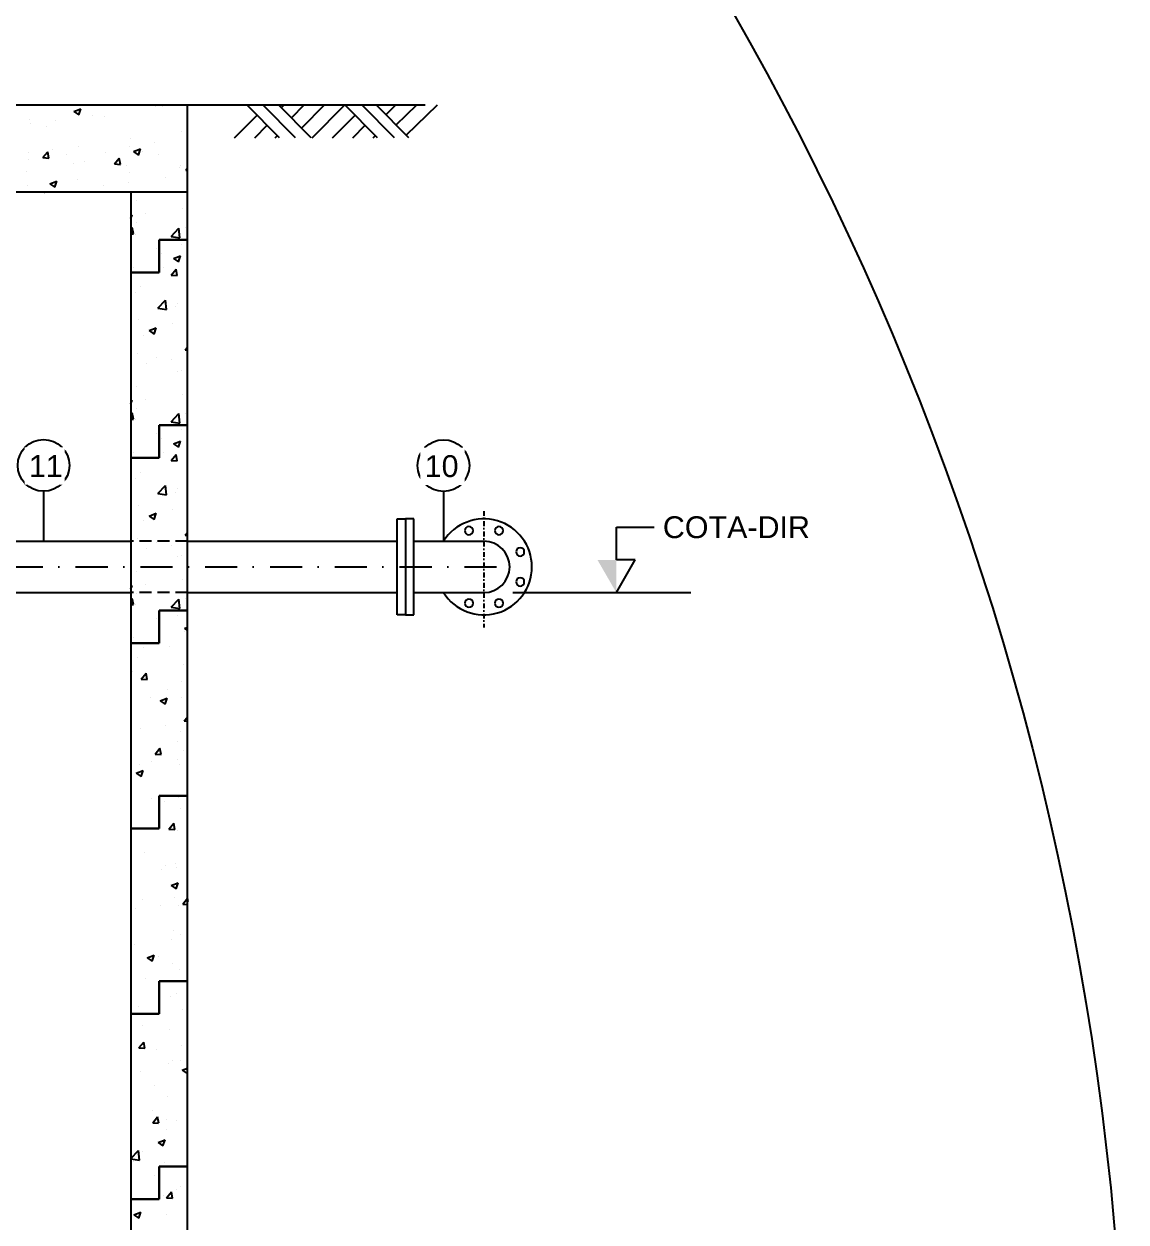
# Model space of a CAD drawing. Extents: x -160 to 364724, y -100 to 7353297.
# Drawn here: x 361768 to 361939.8, y 7349276.5 to 7349463.2 of the extents above; entities that cross this region are included whole.
import ezdxf
from ezdxf.enums import TextEntityAlignment as Align

# ---------------------------------------------------------------- set-up
doc = ezdxf.new("R2010")
doc.units = 0
doc.header["$LTSCALE"] = 5
doc.linetypes.add('SGC_DASHDOT', pattern=[1, 0.5, -0.25, 0, -0.25])
doc.linetypes.add('SGC_HIDDEN', pattern=[0.375, 0.25, -0.125])
for name, color, linetype in [('BOLA LM', 1, 'Continuous'), ('FLANGES', 2, 'Continuous'), ('GER-SIMBOLOS', 1, 'Continuous'), ('PAREDE CONCRETO CORTE', 5, 'Continuous'), ('Q-PLATO', 5, 'Continuous'), ('SANC_COTAS', 1, 'Continuous'), ('SANC_TEXTO', 2, 'Continuous'), ('SGC-Conexoes (Furos)', 1, 'Continuous'), ('SGC-Conexoes (Linhas Externas)', 3, 'Continuous'), ('SGC-Eixos', 253, 'SGC_DASHDOT'), ('SGC-PONTAS', 1, 'SGC_HIDDEN'), ('SGC-Tubos (Desenho Bifilar)', 3, 'Continuous'), ('TERRENO', 6, 'Continuous'), ('VEGETAÇÃO', 7, 'Continuous')]:
    doc.layers.add(name, color=color, linetype=linetype)
doc.styles.add('R-80', font='arial.ttf')
doc.styles.get("Standard").update_dxf_attribs({"font": 'arial.ttf'})

msp = doc.modelspace()

# ---------------------------------------------------------------- linework, layer by layer
at = {"layer": 'BOLA LM'}
for p, q in [((361771.083, 7349390.347), (361771.083, 7349382.596)), ((361833.424, 7349390.328), (361833.424, 7349382.577))]:
    msp.add_line(p, q, dxfattribs=at)
for centre in [(361771.083, 7349394.377), (361833.424, 7349394.358)]:
    msp.add_circle(centre, 4.03, dxfattribs=at)
at = {"layer": 'FLANGES'}
for p, q in [((361826.211, 7349371.113), (361826.211, 7349386.061)), ((361826.211, 7349386.061), (361827.502, 7349386.061)), ((361827.502, 7349386.061), (361827.502, 7349371.113)), ((361828.793, 7349386.043), (361827.502, 7349386.043)), ((361827.502, 7349386.043), (361827.502, 7349371.095)), ((361828.793, 7349371.095), (361828.793, 7349386.043)), ((361827.502, 7349371.113), (361826.211, 7349371.113)), ((361827.502, 7349371.095), (361828.793, 7349371.095))]:
    msp.add_line(p, q, dxfattribs=at)
msp.add_arc((361839.732, 7349378.569), 7.474, 212.43644, 147.56356, dxfattribs=at)
at = {"layer": 'GER-SIMBOLOS'}
for p, q in [((361807.888, 7349445.445), (361802.792, 7349450.541)), ((361810.365, 7349445.445), (361805.269, 7349450.541)), ((361812.806, 7349445.445), (361807.71, 7349450.541)), ((361808.221, 7349450.192), (361808.57, 7349450.541)), ((361809.803, 7349448.61), (361811.734, 7349450.541)), ((361811.386, 7349447.028), (361814.899, 7349450.541)), ((361812.968, 7349445.445), (361818.064, 7349450.541)), ((361823.16, 7349445.445), (361818.064, 7349450.541)), ((361825.78, 7349445.445), (361820.684, 7349450.541)), ((361828.042, 7349445.445), (361822.946, 7349450.541)), ((361824.464, 7349449.023), (361825.982, 7349450.541)), ((361826.047, 7349447.441), (361829.261, 7349450.541)), ((361827.629, 7349445.858), (361832.484, 7349450.541)), ((361800.861, 7349445.445), (361804.367, 7349448.951)), ((361816.148, 7349445.445), (361819.654, 7349448.951)), ((361804.025, 7349445.445), (361805.949, 7349447.369)), ((361819.313, 7349445.445), (361821.236, 7349447.369)), ((361807.19, 7349445.445), (361807.531, 7349445.786)), ((361822.477, 7349445.445), (361822.819, 7349445.786)), ((361860.371, 7349379.656), (361860.371, 7349384.752))]:
    msp.add_line(p, q, dxfattribs=at)
at = {"layer": 'GER-SIMBOLOS', "linetype": 'Continuous'}
for p, q in [((361860.371, 7349384.752), (361866.255, 7349384.752)), ((361860.371, 7349374.56), (361863.313, 7349379.656)), ((361863.313, 7349379.656), (361860.371, 7349379.656))]:
    msp.add_line(p, q, dxfattribs=at)
msp.add_solid([(361860.371, 7349379.656), (361857.429, 7349379.656), (361860.371, 7349374.56)], dxfattribs=at)
at = {"layer": 'PAREDE CONCRETO CORTE'}
for p, q in [((361737.814, 7349450.541), (361793.474, 7349450.541)), ((361793.474, 7349450.541), (361793.474, 7349436.952)), ((361793.474, 7349436.952), (361734.417, 7349436.952)), ((361789.112, 7349436.952), (361784.696, 7349436.952)), ((361784.696, 7349436.952), (361784.696, 7349424.442)), ((361793.529, 7349436.952), (361789.112, 7349436.952)), ((361789.112, 7349436.952), (361789.112, 7349436.952)), ((361793.529, 7349429.538), (361793.529, 7349436.952)), ((361789.112, 7349424.442), (361789.112, 7349429.538)), ((361789.112, 7349429.538), (361793.529, 7349429.538)), ((361793.529, 7349429.538), (361789.112, 7349429.538)), ((361789.112, 7349429.538), (361789.112, 7349424.442)), ((361793.529, 7349400.661), (361793.529, 7349429.538)), ((361784.696, 7349424.442), (361789.112, 7349424.442)), ((361789.112, 7349424.442), (361784.696, 7349424.442)), ((361784.696, 7349424.442), (361784.696, 7349395.566)), ((361793.529, 7349400.661), (361789.112, 7349400.661)), ((361789.112, 7349400.661), (361789.112, 7349395.566)), ((361789.112, 7349395.566), (361789.112, 7349400.661)), ((361789.112, 7349400.661), (361793.529, 7349400.661)), ((361793.529, 7349371.785), (361793.529, 7349400.661)), ((361789.112, 7349395.566), (361784.696, 7349395.566)), ((361784.696, 7349395.566), (361784.696, 7349366.689)), ((361784.696, 7349395.566), (361789.112, 7349395.566)), ((361793.529, 7349371.785), (361789.112, 7349371.785)), ((361789.112, 7349371.785), (361789.112, 7349366.689)), ((361789.112, 7349366.689), (361789.112, 7349371.785)), ((361789.112, 7349371.785), (361793.529, 7349371.785)), ((361793.529, 7349342.908), (361793.529, 7349371.785)), ((361789.112, 7349366.689), (361784.696, 7349366.689)), ((361784.696, 7349366.689), (361784.696, 7349337.812)), ((361784.696, 7349366.689), (361789.112, 7349366.689)), ((361793.529, 7349342.908), (361789.112, 7349342.908)), ((361789.112, 7349342.908), (361789.112, 7349337.812)), ((361789.112, 7349337.812), (361789.112, 7349342.908)), ((361789.112, 7349342.908), (361793.529, 7349342.908)), ((361793.529, 7349314.031), (361793.529, 7349342.908)), ((361789.112, 7349337.812), (361784.696, 7349337.812)), ((361784.696, 7349337.812), (361784.696, 7349308.935)), ((361784.696, 7349337.812), (361789.112, 7349337.812)), ((361789.112, 7349308.935), (361789.112, 7349314.031)), ((361789.112, 7349314.031), (361793.529, 7349314.031)), ((361793.529, 7349314.031), (361789.112, 7349314.031)), ((361789.112, 7349314.031), (361789.112, 7349308.935)), ((361793.529, 7349285.154), (361793.529, 7349314.031)), ((361784.696, 7349308.935), (361789.112, 7349308.935)), ((361789.112, 7349308.935), (361784.696, 7349308.935)), ((361784.696, 7349308.935), (361784.696, 7349280.059)), ((361793.529, 7349285.154), (361789.112, 7349285.154)), ((361789.112, 7349285.154), (361789.112, 7349280.059)), ((361789.112, 7349280.059), (361789.112, 7349285.154)), ((361789.112, 7349285.154), (361793.529, 7349285.154)), ((361793.529, 7349256.278), (361793.529, 7349285.154)), ((361789.112, 7349280.059), (361784.696, 7349280.059)), ((361784.696, 7349280.059), (361784.696, 7349251.182)), ((361784.696, 7349280.059), (361789.112, 7349280.059))]:
    msp.add_line(p, q, dxfattribs=at)
at = {"layer": 'Q-PLATO'}
msp.add_circle((361476.319, 7349234.441), 463.496, dxfattribs=at)
at = {"layer": 'SANC_COTAS'}
msp.add_line((361844.229, 7349374.56), (361871.959, 7349374.56), dxfattribs=at)
at = {"layer": 'SGC-Conexoes (Furos)', "extrusion": (0, 0, -1)}
for centre in [(361837.392, 7349384.218), (361842.072, 7349384.218), (361845.381, 7349380.909), (361845.381, 7349376.229), (361837.392, 7349372.919), (361842.072, 7349372.919)]:
    msp.add_ellipse(centre, major_axis=(-0.645, 0), ratio=1, dxfattribs=at)
at = {"layer": 'SGC-Conexoes (Linhas Externas)'}
for p, q in [((361828.793, 7349382.577), (361839.732, 7349382.577)), ((361828.793, 7349374.56), (361839.732, 7349374.56))]:
    msp.add_line(p, q, dxfattribs=at)
msp.add_arc((361839.732, 7349378.569), 4.009, 270, 90, dxfattribs=at)
at = {"layer": 'SGC-Eixos', "ltscale": 0.3}
msp.add_line((361839.732, 7349387.275), (361839.732, 7349369.134), dxfattribs=at)
at = {"layer": 'SGC-Eixos', "ltscale": 2}
msp.add_line((361725.584, 7349378.578), (361842.012, 7349378.578), dxfattribs=at)
at = {"layer": 'SGC-PONTAS', "ltscale": 1.5}
for p, q in [((361793.543, 7349382.596), (361784.696, 7349382.596)), ((361793.544, 7349374.578), (361784.697, 7349374.578))]:
    msp.add_line(p, q, dxfattribs=at)
at = {"layer": 'SGC-Tubos (Desenho Bifilar)'}
for p, q in [((361738.486, 7349382.596), (361784.696, 7349382.596)), ((361793.529, 7349382.596), (361826.211, 7349382.596)), ((361738.486, 7349374.578), (361784.696, 7349374.578)), ((361793.529, 7349374.578), (361826.211, 7349374.578))]:
    msp.add_line(p, q, dxfattribs=at)
at = {"layer": 'TERRENO'}
msp.add_line((361793.529, 7349450.541), (361830.559, 7349450.541), dxfattribs=at)
at = {"layer": 'VEGETAÇÃO', "color": 1, "linetype": 'Continuous'}
for p, q in [((361775.832, 7349449.519), (361776.92, 7349449.936)), ((361776.605, 7349448.998), (361776.92, 7349449.936)), ((361784.858, 7349450.422), (361784.858, 7349450.422)), ((361788.567, 7349450.232), (361788.567, 7349450.232)), ((361789.598, 7349450.233), (361789.598, 7349450.233)), ((361768.945, 7349448.263), (361768.945, 7349448.263)), ((361772.875, 7349448.166), (361772.875, 7349448.166)), ((361775.832, 7349449.519), (361776.605, 7349448.998)), ((361776.791, 7349449.257), (361776.791, 7349449.257)), ((361778.758, 7349448.941), (361778.758, 7349448.941)), ((361780.539, 7349448.678), (361780.539, 7349448.678)), ((361768.987, 7349447.654), (361768.987, 7349447.654)), ((361771.481, 7349447.124), (361771.481, 7349447.124)), ((361792.644, 7349446.345), (361792.644, 7349446.345)), ((361784.669, 7349445.251), (361784.669, 7349445.251)), ((361788.369, 7349444.618), (361788.369, 7349444.618)), ((361768.757, 7349443.092), (361768.757, 7349443.092)), ((361770.994, 7349442.346), (361771.743, 7349443.239)), ((361771.923, 7349442.265), (361771.743, 7349443.239)), ((361772.47, 7349443.536), (361772.47, 7349443.536)), ((361774.672, 7349442.815), (361774.672, 7349442.815)), ((361776.602, 7349444.086), (361776.602, 7349444.086)), ((361780.762, 7349443.186), (361780.762, 7349443.186)), ((361784.481, 7349444.106), (361784.481, 7349444.106)), ((361785.104, 7349443.265), (361786.191, 7349443.683)), ((361785.104, 7349443.265), (361785.876, 7349442.744)), ((361785.876, 7349442.744), (361786.191, 7349443.683)), ((361786.471, 7349443.243), (361786.471, 7349443.243)), ((361789.053, 7349442.836), (361789.053, 7349442.836)), ((361768.789, 7349442.04), (361768.789, 7349442.04)), ((361770.994, 7349442.346), (361771.922, 7349442.265)), ((361775.745, 7349441.45), (361775.745, 7349441.45)), ((361777.413, 7349441.688), (361777.413, 7349441.688)), ((361782.135, 7349441.372), (361782.884, 7349442.264)), ((361782.135, 7349441.372), (361783.063, 7349441.29)), ((361783.063, 7349441.29), (361782.884, 7349442.264)), ((361784.037, 7349441.1), (361784.037, 7349441.1)), ((361792.328, 7349440.749), (361792.328, 7349440.749)), ((361792.455, 7349441.174), (361792.455, 7349441.174)), ((361793.276, 7349440.397), (361793.474, 7349440.634)), ((361768.355, 7349440.133), (361768.355, 7349440.133)), ((361772.053, 7349438.256), (361773.141, 7349438.673)), ((361772.826, 7349437.735), (361773.141, 7349438.673)), ((361776.413, 7349438.916), (361776.413, 7349438.916)), ((361784.48, 7349440.08), (361784.48, 7349440.08)), ((361790.166, 7349439.266), (361790.166, 7349439.266)), ((361793.276, 7349440.397), (361793.474, 7349440.38)), ((361768.568, 7349437.921), (361768.568, 7349437.921)), ((361771.244, 7349436.952), (361771.27, 7349436.979)), ((361771.273, 7349436.952), (361771.27, 7349436.979)), ((361772.053, 7349438.256), (361772.826, 7349437.735)), ((361780.395, 7349437.98), (361780.395, 7349437.98)), ((361784.283, 7349438.492), (361784.283, 7349438.492)), ((361785.561, 7349435.587), (361785.561, 7349435.587)), ((361793.407, 7349436.582), (361793.407, 7349436.582)), ((361784.696, 7349433.336), (361784.881, 7349433.407)), ((361784.696, 7349432.855), (361784.881, 7349433.407)), ((361786.902, 7349433.595), (361786.902, 7349433.595)), ((361792.785, 7349434.369), (361792.785, 7349434.369)), ((361784.696, 7349431.177), (361784.904, 7349431.425)), ((361785.087, 7349430.452), (361784.907, 7349431.426)), ((361785.525, 7349432.158), (361785.525, 7349432.158)), ((361790.953, 7349430.059), (361792.162, 7349431.32)), ((361792.335, 7349429.845), (361792.163, 7349431.32)), ((361793.218, 7349431.411), (361793.218, 7349431.411)), ((361784.696, 7349430.485), (361785.084, 7349430.451)), ((361785.372, 7349430.417), (361785.372, 7349430.417)), ((361790.953, 7349430.058), (361792.335, 7349429.844)), ((361788.699, 7349428.243), (361788.699, 7349428.243)), ((361792.641, 7349428.866), (361792.641, 7349428.866)), ((361789.549, 7349427.419), (361789.549, 7349427.419)), ((361791.352, 7349426.639), (361792.44, 7349427.056)), ((361791.352, 7349426.639), (361792.125, 7349426.118)), ((361792.125, 7349426.118), (361792.44, 7349427.057)), ((361785.183, 7349425.246), (361785.183, 7349425.246)), ((361789.713, 7349425.272), (361789.713, 7349425.272)), ((361790.986, 7349424.048), (361791.735, 7349424.94)), ((361790.986, 7349424.048), (361791.914, 7349423.966)), ((361791.917, 7349423.967), (361791.738, 7349424.941)), ((361786.128, 7349422.222), (361786.128, 7349422.222)), ((361785.463, 7349421.293), (361785.463, 7349421.293)), ((361788.893, 7349418.884), (361790.103, 7349420.145)), ((361790.275, 7349418.67), (361790.104, 7349420.145)), ((361788.894, 7349418.883), (361790.275, 7349418.669)), ((361791.64, 7349419.113), (361791.64, 7349419.113)), ((361792, 7349419.598), (361792, 7349419.598)), ((361785.939, 7349417.052), (361785.939, 7349417.052)), ((361791.186, 7349416.458), (361791.186, 7349416.458)), ((361786.663, 7349414.633), (361786.663, 7349414.633)), ((361787.573, 7349415.376), (361788.66, 7349415.793)), ((361787.573, 7349415.376), (361788.345, 7349414.855)), ((361788.346, 7349414.855), (361788.66, 7349415.793)), ((361793.141, 7349412.364), (361793.529, 7349412.827)), ((361785.75, 7349411.881), (361785.75, 7349411.881)), ((361788.615, 7349411.176), (361788.615, 7349411.176)), ((361790.989, 7349410.844), (361790.989, 7349410.844)), ((361793.141, 7349412.364), (361793.529, 7349412.331)), ((361787.1, 7349410.332), (361787.1, 7349410.332)), ((361791.89, 7349409.09), (361791.89, 7349409.09)), ((361792.595, 7349409.197), (361792.595, 7349409.197)), ((361793.407, 7349407.705), (361793.407, 7349407.705)), ((361785.561, 7349406.711), (361785.561, 7349406.711)), ((361792.785, 7349405.492), (361792.785, 7349405.492)), ((361784.696, 7349404.459), (361784.881, 7349404.53)), ((361784.696, 7349403.978), (361784.881, 7349404.53)), ((361785.525, 7349403.281), (361785.525, 7349403.281)), ((361786.902, 7349404.718), (361786.902, 7349404.718)), ((361784.696, 7349402.3), (361784.904, 7349402.548)), ((361784.696, 7349401.609), (361785.084, 7349401.575)), ((361785.087, 7349401.575), (361784.907, 7349402.549)), ((361785.372, 7349401.54), (361785.372, 7349401.54)), ((361790.953, 7349401.183), (361792.162, 7349402.444)), ((361792.335, 7349400.969), (361792.163, 7349402.444)), ((361793.218, 7349402.534), (361793.218, 7349402.534)), ((361790.953, 7349401.182), (361792.335, 7349400.967)), ((361792.641, 7349399.989), (361792.641, 7349399.989)), ((361788.699, 7349399.366), (361788.699, 7349399.366)), ((361789.549, 7349398.542), (361789.549, 7349398.542)), ((361791.352, 7349397.762), (361792.44, 7349398.18)), ((361791.352, 7349397.762), (361792.125, 7349397.241)), ((361792.125, 7349397.241), (361792.44, 7349398.18)), ((361785.183, 7349396.369), (361785.183, 7349396.369)), ((361789.713, 7349396.396), (361789.713, 7349396.396)), ((361790.986, 7349395.171), (361791.735, 7349396.063)), ((361791.917, 7349395.09), (361791.738, 7349396.064)), ((361790.986, 7349395.171), (361791.914, 7349395.09)), ((361785.463, 7349392.416), (361785.463, 7349392.416)), ((361786.128, 7349393.346), (361786.128, 7349393.346)), ((361788.893, 7349390.007), (361790.103, 7349391.268)), ((361790.275, 7349389.793), (361790.104, 7349391.268)), ((361791.64, 7349390.237), (361791.64, 7349390.237)), ((361792, 7349390.722), (361792, 7349390.722)), ((361788.894, 7349390.006), (361790.275, 7349389.792)), ((361785.939, 7349388.175), (361785.939, 7349388.175)), ((361787.573, 7349386.499), (361788.66, 7349386.916)), ((361787.573, 7349386.499), (361788.345, 7349385.978)), ((361788.346, 7349385.978), (361788.66, 7349386.917)), ((361791.186, 7349387.581), (361791.186, 7349387.581)), ((361786.663, 7349385.756), (361786.663, 7349385.756)), ((361785.75, 7349383.004), (361785.75, 7349383.004)), ((361793.141, 7349383.488), (361793.529, 7349383.95)), ((361793.141, 7349383.488), (361793.529, 7349383.454)), ((361787.1, 7349381.455), (361787.1, 7349381.455)), ((361788.615, 7349382.3), (361788.615, 7349382.3)), ((361790.989, 7349381.967), (361790.989, 7349381.967)), ((361791.89, 7349380.213), (361791.89, 7349380.213)), ((361792.595, 7349380.321), (361792.595, 7349380.321)), ((361785.561, 7349377.834), (361785.561, 7349377.834)), ((361793.407, 7349378.828), (361793.407, 7349378.828)), ((361784.696, 7349375.582), (361784.881, 7349375.653)), ((361784.696, 7349375.102), (361784.881, 7349375.653)), ((361786.902, 7349375.841), (361786.902, 7349375.841)), ((361792.785, 7349376.616), (361792.785, 7349376.616)), ((361784.696, 7349373.423), (361784.904, 7349373.671)), ((361785.087, 7349372.698), (361784.907, 7349373.672)), ((361785.525, 7349374.404), (361785.525, 7349374.404)), ((361790.953, 7349372.306), (361792.162, 7349373.567)), ((361792.335, 7349372.092), (361792.163, 7349373.567)), ((361793.218, 7349373.658), (361793.218, 7349373.658)), ((361784.696, 7349372.732), (361785.084, 7349372.698)), ((361785.372, 7349372.663), (361785.372, 7349372.663)), ((361790.953, 7349372.305), (361792.335, 7349372.091)), ((361788.699, 7349370.489), (361788.699, 7349370.489)), ((361791.954, 7349371.053), (361791.954, 7349371.053)), ((361793.029, 7349368.487), (361793.029, 7349368.487)), ((361793.065, 7349368.982), (361793.529, 7349369.16)), ((361793.065, 7349368.982), (361793.529, 7349368.669)), ((361785.183, 7349367.493), (361785.183, 7349367.493)), ((361786.618, 7349366.088), (361786.618, 7349366.088)), ((361790.792, 7349366.117), (361790.792, 7349366.117)), ((361785.775, 7349364.381), (361785.775, 7349364.381)), ((361784.995, 7349362.322), (361784.995, 7349362.322)), ((361792.84, 7349363.316), (361792.84, 7349363.316)), ((361786.311, 7349361.096), (361787.059, 7349361.988)), ((361786.311, 7349361.096), (361787.239, 7349361.015)), ((361787.242, 7349361.015), (361787.062, 7349361.989)), ((361792.549, 7349360.652), (361792.549, 7349360.652)), ((361790.336, 7349359.529), (361790.336, 7349359.529)), ((361784.806, 7349357.151), (361784.806, 7349357.151)), ((361787.702, 7349358.222), (361787.702, 7349358.222)), ((361789.286, 7349357.719), (361790.373, 7349358.136)), ((361789.286, 7349357.719), (361790.058, 7349357.198)), ((361790.058, 7349357.198), (361790.373, 7349358.137)), ((361792.651, 7349358.146), (361792.651, 7349358.146)), ((361793.012, 7349354.605), (361793.529, 7349355.144)), ((361786.25, 7349353.403), (361786.25, 7349353.403)), ((361790.139, 7349353.914), (361790.139, 7349353.914)), ((361792.462, 7349352.975), (361792.462, 7349352.975)), ((361793.012, 7349354.604), (361793.529, 7349354.524)), ((361791.908, 7349351.385), (361791.908, 7349351.385)), ((361788.466, 7349349.413), (361789.215, 7349350.305)), ((361788.466, 7349349.413), (361789.394, 7349349.331)), ((361789.397, 7349349.332), (361789.217, 7349350.305)), ((361792.969, 7349349.935), (361792.969, 7349349.935)), ((361786.052, 7349347.788), (361786.052, 7349347.788)), ((361787.952, 7349348.199), (361787.952, 7349348.199)), ((361791.935, 7349348.563), (361791.935, 7349348.563)), ((361792.273, 7349347.805), (361792.273, 7349347.805)), ((361785.506, 7349346.456), (361786.594, 7349346.873)), ((361785.506, 7349346.456), (361786.279, 7349345.935)), ((361786.279, 7349345.935), (361786.594, 7349346.873)), ((361786.572, 7349346.42), (361786.572, 7349346.42)), ((361787.849, 7349342.437), (361787.849, 7349342.437)), ((361789.878, 7349342.039), (361789.878, 7349342.039)), ((361792.085, 7349342.634), (361792.085, 7349342.634)), ((361792.504, 7349340.984), (361792.504, 7349340.984)), ((361790.621, 7349337.729), (361791.37, 7349338.622)), ((361791.552, 7349337.649), (361791.373, 7349338.622)), ((361790.621, 7349337.729), (361791.549, 7349337.648)), ((361791.896, 7349337.463), (361791.896, 7349337.463)), ((361793.572, 7349337.602), (361793.572, 7349337.602)), ((361786.854, 7349334.102), (361786.854, 7349334.102)), ((361791.707, 7349332.293), (361791.707, 7349332.293)), ((361789.486, 7349331.476), (361789.486, 7349331.476)), ((361790.129, 7349332.016), (361790.129, 7349332.016)), ((361791.862, 7349331.716), (361791.862, 7349331.716)), ((361793.375, 7349331.988), (361793.375, 7349331.988)), ((361790.998, 7349328.939), (361792.086, 7349329.356)), ((361790.999, 7349328.939), (361791.771, 7349328.418)), ((361791.771, 7349328.418), (361792.086, 7349329.357)), ((361786.526, 7349326.751), (361786.526, 7349326.751)), ((361791.518, 7349327.122), (361791.518, 7349327.122)), ((361792.776, 7349326.046), (361793.525, 7349326.938)), ((361793.634, 7349326.362), (361793.528, 7349326.939)), ((361785.4, 7349325.35), (361785.4, 7349325.35)), ((361789.289, 7349325.862), (361789.289, 7349325.862)), ((361792.055, 7349325.857), (361792.055, 7349325.857)), ((361792.776, 7349326.046), (361793.634, 7349325.971)), ((361791.329, 7349321.952), (361791.329, 7349321.952)), ((361792.458, 7349321.316), (361792.458, 7349321.316)), ((361785.202, 7349319.736), (361785.202, 7349319.736)), ((361791.085, 7349320.51), (361791.085, 7349320.51)), ((361787.219, 7349317.676), (361788.307, 7349318.093)), ((361787.219, 7349317.676), (361787.992, 7349317.155)), ((361787.992, 7349317.155), (361788.307, 7349318.093)), ((361789.03, 7349317.92), (361789.03, 7349317.92)), ((361791.14, 7349316.781), (361791.14, 7349316.781)), ((361792.305, 7349315.834), (361792.305, 7349315.834)), ((361786.999, 7349314.384), (361786.999, 7349314.384)), ((361791.817, 7349312.048), (361791.817, 7349312.048)), ((361785.94, 7349310.025), (361785.94, 7349310.025)), ((361790.951, 7349311.61), (361790.951, 7349311.61)), ((361792.722, 7349309.549), (361792.722, 7349309.549)), ((361786.48, 7349307.083), (361786.48, 7349307.083)), ((361790.762, 7349306.44), (361790.762, 7349306.44)), ((361785.946, 7349303.654), (361786.695, 7349304.547)), ((361786.877, 7349303.573), (361786.697, 7349304.547)), ((361785.946, 7349303.654), (361786.874, 7349303.573)), ((361788.636, 7349303.423), (361788.636, 7349303.423)), ((361792.525, 7349303.935), (361792.525, 7349303.935)), ((361790.574, 7349301.269), (361790.574, 7349301.269)), ((361791.207, 7349301.737), (361791.207, 7349301.737)), ((361792.412, 7349301.647), (361792.412, 7349301.647)), ((361786.191, 7349300.001), (361786.191, 7349300.001)), ((361792.711, 7349300.159), (361793.529, 7349300.473)), ((361792.711, 7349300.159), (361793.484, 7349299.638)), ((361793.484, 7349299.638), (361793.529, 7349299.772)), ((361788.439, 7349297.809), (361788.439, 7349297.809)), ((361790.385, 7349296.099), (361790.385, 7349296.099)), ((361788.117, 7349293.842), (361788.117, 7349293.842)), ((361788.101, 7349291.971), (361788.85, 7349292.863)), ((361788.101, 7349291.971), (361789.029, 7349291.89)), ((361789.032, 7349291.89), (361788.852, 7349292.864)), ((361790.235, 7349292.457), (361790.235, 7349292.457)), ((361791.771, 7349292.38), (361791.771, 7349292.38)), ((361790.196, 7349290.928), (361790.196, 7349290.928)), ((361784.696, 7349286.396), (361785.882, 7349287.632)), ((361786.054, 7349286.157), (361785.883, 7349287.632)), ((361788.932, 7349288.895), (361790.02, 7349289.313)), ((361788.932, 7349288.896), (361789.705, 7349288.375)), ((361789.705, 7349288.375), (361790.02, 7349289.313)), ((361784.696, 7349286.366), (361786.054, 7349286.156)), ((361785.092, 7349285.905), (361785.092, 7349285.905)), ((361786.149, 7349286.331), (361786.149, 7349286.331)), ((361786.434, 7349287.414), (361786.434, 7349287.414)), ((361790.007, 7349285.757), (361790.007, 7349285.757)), ((361788.367, 7349283.819), (361788.367, 7349283.819)), ((361793.384, 7349285.555), (361793.384, 7349285.555)), ((361792.366, 7349281.979), (361792.366, 7349281.979)), ((361789.818, 7349280.587), (361789.818, 7349280.587)), ((361790.256, 7349280.288), (361791.005, 7349281.18)), ((361790.256, 7349280.288), (361791.184, 7349280.206)), ((361791.187, 7349280.207), (361791.007, 7349281.181)), ((361791.872, 7349281.496), (361791.872, 7349281.496)), ((361785.153, 7349277.632), (361786.24, 7349278.05)), ((361785.153, 7349277.633), (361785.926, 7349277.111)), ((361785.926, 7349277.111), (361786.241, 7349278.05)), ((361790.294, 7349277.66), (361790.294, 7349277.66))]:
    msp.add_line(p, q, dxfattribs=at)

# ---------------------------------------------------------------- texts
at = {"layer": 'GER-SIMBOLOS', "color": 7, "linetype": 'Continuous'}
msp.add_attdef('COTA-DIR', text='', height=3.397, dxfattribs=at).set_placement((361867.614, 7349384.752), align=Align.MIDDLE_LEFT)

# ---------------------------------------------------------------- next in the draw order: wipeouts: each hides what was drawn before it
for points in [[(361768.126, 7349391.401), (361774.395, 7349391.401), (361774.395, 7349397.19), (361768.126, 7349397.19)], [(361829.822, 7349391.325), (361836.736, 7349391.325), (361836.736, 7349397.172), (361829.822, 7349397.172)]]:
    msp.add_wipeout(points).dxf.layer = 'SANC_TEXTO'

# ---------------------------------------------------------------- next in the draw order: texts
at = {"layer": 'SANC_TEXTO', "style": 'R-80'}
for s, p in [('11', (361771.438, 7349392.59)), ('10', (361833.134, 7349392.571))]:
    msp.add_text(s, height=3.3973, dxfattribs=at).set_placement(p, align=Align.CENTER)

doc.saveas('drawing.dxf')
